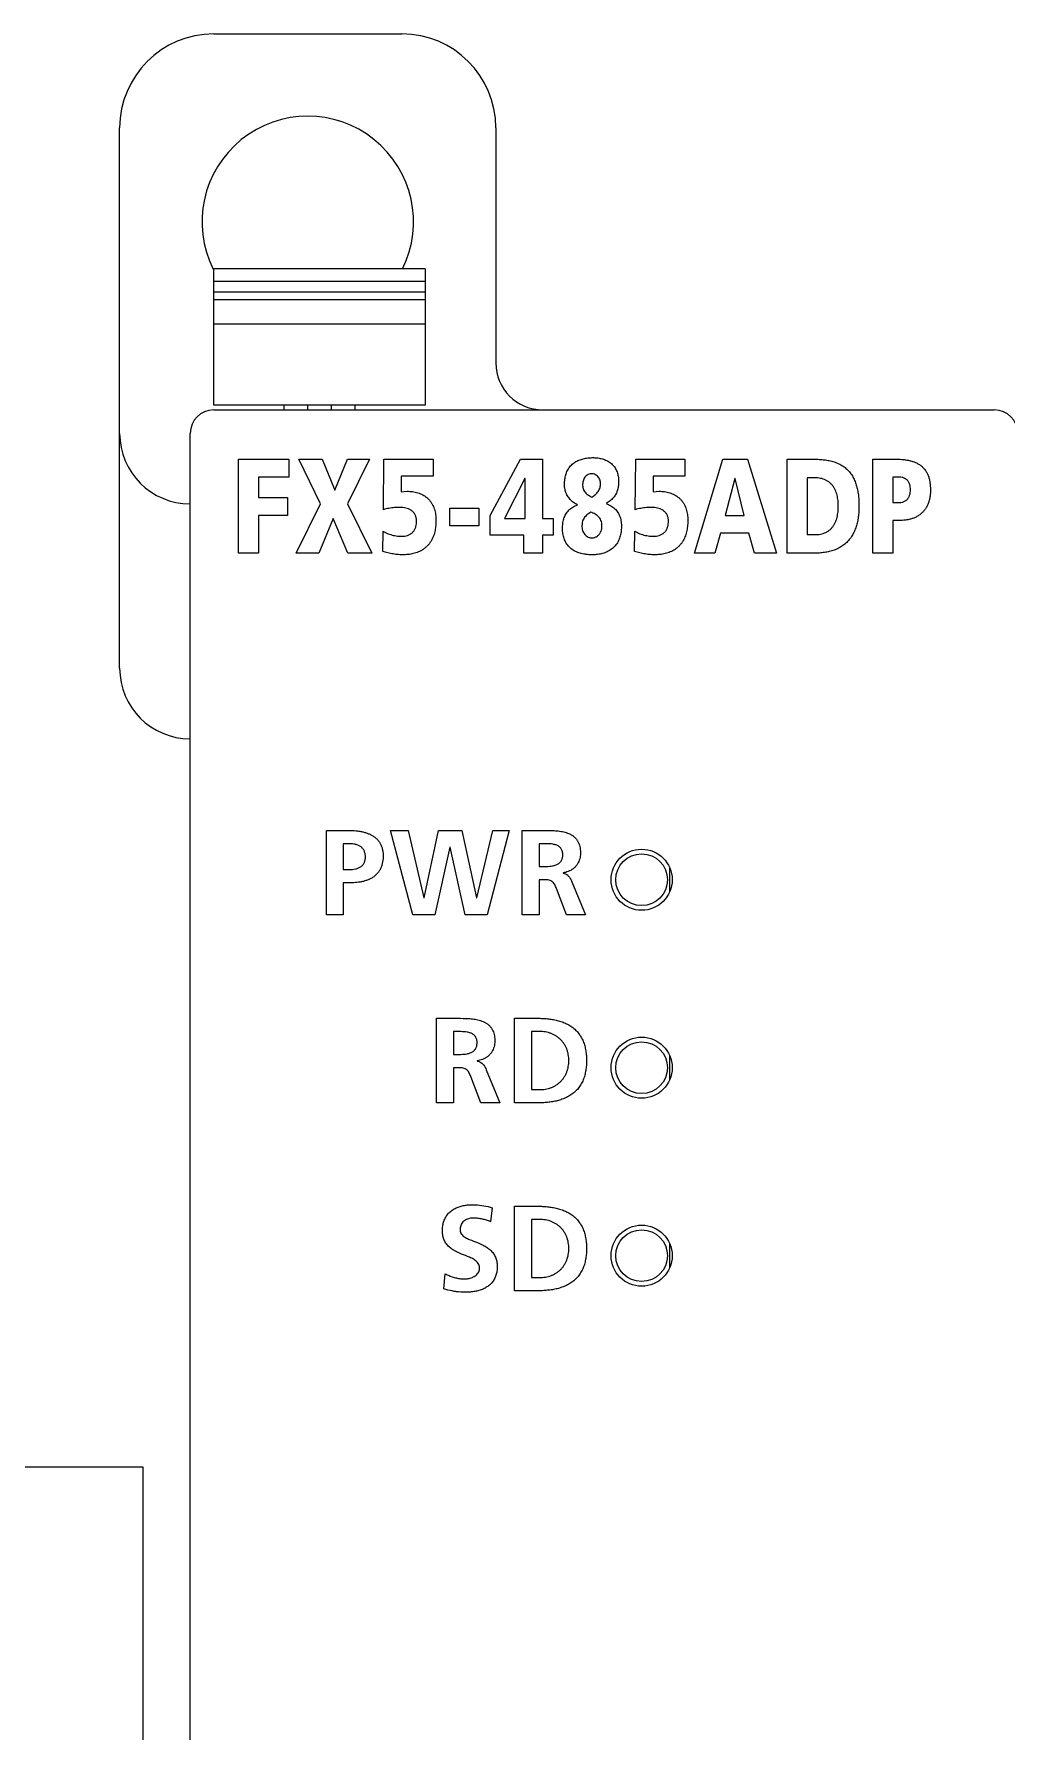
# Model space of a CAD drawing. Header units: millimetres. Extents: x 0 to 900, y 0 to 297.
# Drawn here: x 666.001 to 668.585, y 147.353 to 151.868 of the extents above; entities that cross this region are included whole.
import ezdxf

# ---------------------------------------------------------------- set-up
doc = ezdxf.new("R2010")
doc.units = ezdxf.units.MM
doc.layers.add('전장품', color=3, linetype='Continuous')

# ---------------------------------------------------------------- blocks, each defined once
blk = doc.blocks.new('STOPPER1')
at = {"layer": '전장품', "color": 0}
for p, q in [((0, -22.5), (0, 22.5)), ((0, 22.5), (10, 22.5))]:
    blk.add_line(p, q, dxfattribs=at)

msp = doc.modelspace()

# ---------------------------------------------------------------- linework, layer by layer
at = {"color": 7, "linetype": 'Continuous'}
for p, q in [((666.47878072, 151.86792821), (666.97878072, 151.86792821)), ((666.22878072, 150.18042821), (666.22878072, 151.61792821)), ((667.22878072, 151.61792821), (667.22878072, 150.99292821)), ((667.04128072, 151.24292821), (666.47877947, 151.24292821)), ((666.47878072, 150.88042821), (666.47878072, 151.24292821)), ((667.04128072, 151.24292821), (667.04128072, 150.88042821)), ((666.47877947, 151.21063696), (667.04128072, 151.21063696)), ((666.47877947, 151.18202821), (667.04128072, 151.18202821)), ((666.47878072, 151.16162696), (667.04128072, 151.16162696)), ((666.47877947, 151.09703196), (667.04128072, 151.09703196)), ((667.04128072, 150.88042821), (666.47878072, 150.88042821)), ((666.66628197, 150.86792946), (666.66628072, 150.88042821)), ((666.72877947, 150.86792946), (666.72877947, 150.88042821)), ((666.79128197, 150.88042821), (666.79128197, 150.86792946)), ((666.85378072, 150.88042821), (666.85377947, 150.86792946)), ((666.47878072, 150.86792821), (668.55378072, 150.86792821)), ((666.41628072, 139.68042821), (666.41628072, 150.80542821)), ((666.54454572, 150.73650571), (666.67840947, 150.73650571)), ((666.54454572, 150.48664946), (666.54454572, 150.73650571)), ((666.67840947, 150.73650571), (666.67840947, 150.68926446)), ((666.76264197, 150.61801571), (666.70474322, 150.73650571)), ((666.70474322, 150.73650571), (666.76694822, 150.73650571)), ((666.76694822, 150.73650571), (666.80049447, 150.65416696)), ((666.80049447, 150.65416696), (666.83488197, 150.73650571)), ((666.83488197, 150.73650571), (666.89336197, 150.73650571)), ((666.89336197, 150.73650571), (666.83488197, 150.61801571)), ((666.93003072, 150.60227571), (666.93145197, 150.73650571)), ((666.93145197, 150.73650571), (667.06187072, 150.73650571)), ((667.06187072, 150.73650571), (667.06187072, 150.69141696)), ((667.21369072, 150.58724696), (667.29394072, 150.73650571)), ((667.29394072, 150.73650571), (667.35300197, 150.73650571)), ((667.35300197, 150.73650571), (667.35300197, 150.57936571)), ((667.59954197, 150.60227571), (667.60096322, 150.73650571)), ((667.60096322, 150.73650571), (667.73140322, 150.73650571)), ((667.73140322, 150.73650571), (667.73140322, 150.69141696)), ((667.75646572, 150.48664946), (667.83243072, 150.73650571)), ((667.83243072, 150.73650571), (667.89780072, 150.73650571)), ((667.89780072, 150.73650571), (667.97488447, 150.48664946)), ((668.00296197, 150.73650571), (668.07582572, 150.73650571)), ((668.00296197, 150.48664946), (668.00296197, 150.73650571)), ((668.23076947, 150.73650571), (668.29441822, 150.73650571)), ((668.23076947, 150.48664946), (668.23076947, 150.73650571)), ((666.67840947, 150.68926446), (666.59785822, 150.68926446)), ((666.59785822, 150.68926446), (666.59785822, 150.63448696)), ((667.06187072, 150.69141696), (666.97731447, 150.69141696)), ((666.97731447, 150.69141696), (666.97731447, 150.64988321)), ((667.30597697, 150.68495821), (667.25152322, 150.57936571)), ((667.30655822, 150.68495821), (667.30597697, 150.68495821)), ((667.30655822, 150.57936571), (667.30655822, 150.68495821)), ((667.73140322, 150.69141696), (667.64682572, 150.69141696)), ((667.64682572, 150.69141696), (667.64682572, 150.64988321)), ((667.86451322, 150.68495821), (667.83871822, 150.58724696)), ((667.86507197, 150.68495821), (667.86451322, 150.68495821)), ((667.88888697, 150.58724696), (667.86507197, 150.68495821)), ((668.07694572, 150.68711071), (668.05627572, 150.68711071)), ((668.05627572, 150.68711071), (668.05627572, 150.53604321)), ((668.29786322, 150.68926446), (668.28408197, 150.68926446)), ((668.28408197, 150.68926446), (668.28408197, 150.62124571)), ((666.59785822, 150.63448696), (666.67496447, 150.63448696)), ((666.67496447, 150.63448696), (666.67496447, 150.58724696)), ((666.69787447, 150.48664946), (666.76264197, 150.61801571)), ((666.83488197, 150.61801571), (666.89908947, 150.48664946)), ((666.97731447, 150.64988321), (666.99307572, 150.65132571)), ((667.10611822, 150.60656071), (667.18380447, 150.60656071)), ((667.10611822, 150.55931946), (667.10611822, 150.60656071)), ((667.18380447, 150.60656071), (667.18380447, 150.55931946)), ((667.64682572, 150.64988321), (667.66258697, 150.65132571)), ((668.28408197, 150.62124571), (668.29786322, 150.62124571)), ((666.67496447, 150.58724696), (666.59785822, 150.58724696)), ((666.59785822, 150.58724696), (666.59785822, 150.48664946)), ((666.79676947, 150.57865571), (666.75835697, 150.48664946)), ((666.83546322, 150.48664946), (666.79676947, 150.57865571)), ((667.21369072, 150.53425696), (667.21369072, 150.58724696)), ((667.25152322, 150.57936571), (667.30655822, 150.57936571)), ((667.35300197, 150.57936571), (667.38135947, 150.57936571)), ((667.38135947, 150.57936571), (667.38135947, 150.53425696)), ((667.83871822, 150.58724696), (667.88888697, 150.58724696)), ((668.30475322, 150.57398321), (668.28408197, 150.57398321)), ((668.28408197, 150.57398321), (668.28408197, 150.48664946)), ((666.92800697, 150.49130071), (666.92886822, 150.54534571)), ((667.18380447, 150.55931946), (667.10611822, 150.55931946)), ((667.30311322, 150.53425696), (667.21369072, 150.53425696)), ((667.30311322, 150.48664946), (667.30311322, 150.53425696)), ((667.38135947, 150.53425696), (667.35300197, 150.53425696)), ((667.35300197, 150.53425696), (667.35300197, 150.48664946)), ((667.59751822, 150.49130071), (667.59837947, 150.54534571)), ((667.82640197, 150.53998446), (667.81063947, 150.48664946)), ((667.90150447, 150.53998446), (667.82640197, 150.53998446)), ((667.91640447, 150.48664946), (667.90150447, 150.53998446)), ((668.05627572, 150.53604321), (668.07694572, 150.53604321)), ((666.59785822, 150.48664946), (666.54454572, 150.48664946)), ((666.75835697, 150.48664946), (666.69787447, 150.48664946)), ((666.89908947, 150.48664946), (666.83546322, 150.48664946)), ((667.35300197, 150.48664946), (667.30311322, 150.48664946)), ((667.81063947, 150.48664946), (667.75646572, 150.48664946)), ((667.97488447, 150.48664946), (667.91640447, 150.48664946)), ((668.07582572, 150.48664946), (668.00296197, 150.48664946)), ((668.28408197, 150.48664946), (668.23076947, 150.48664946)), ((666.77820947, 149.74937821), (666.83524697, 149.74937821)), ((666.77820947, 149.52441321), (666.77820947, 149.74937821)), ((666.94844072, 149.74937821), (666.99583197, 149.74937821)), ((667.00806197, 149.52441321), (666.94844072, 149.74937821)), ((666.99583197, 149.74937821), (667.03771197, 149.56954321)), ((667.03835697, 149.56954321), (667.07672697, 149.74937821)), ((667.07672697, 149.74937821), (667.13796322, 149.74937821)), ((667.13796322, 149.74937821), (667.17760322, 149.56954321)), ((667.17824947, 149.56954321), (667.22047322, 149.74937821)), ((667.26429072, 149.74937821), (667.20563822, 149.52441321)), ((667.22047322, 149.74937821), (667.26429072, 149.74937821)), ((667.29906447, 149.74937821), (667.34772697, 149.74937821)), ((667.29906447, 149.52441321), (667.29906447, 149.74937821)), ((666.83912322, 149.71393571), (666.82331822, 149.71393571)), ((666.82331822, 149.71393571), (666.82331822, 149.64527071)), ((667.10637697, 149.70426821), (667.06641322, 149.52441321)), ((667.10702197, 149.70426821), (667.10637697, 149.70426821)), ((667.14763197, 149.52441321), (667.10702197, 149.70426821)), ((667.35900947, 149.71393571), (667.34417447, 149.71393571)), ((667.34417447, 149.71393571), (667.34417447, 149.65332446)), ((666.82331822, 149.64527071), (666.83912322, 149.64527071)), ((667.34417447, 149.65332446), (667.35900947, 149.65332446)), ((667.35868697, 149.61788321), (667.34417447, 149.61788321)), ((667.34417447, 149.61788321), (667.34417447, 149.52441321)), ((667.69128072, 149.58667821), (667.69128072, 149.64917821)), ((666.84235322, 149.60982946), (666.82331822, 149.60982946)), ((666.82331822, 149.60982946), (666.82331822, 149.52441321)), ((667.03771197, 149.56954321), (667.03835697, 149.56954321)), ((667.17760322, 149.56954321), (667.17824947, 149.56954321)), ((667.41701697, 149.52441321), (667.38995072, 149.59467196)), ((667.43120572, 149.61239196), (667.46729322, 149.52441321)), ((666.82331822, 149.52441321), (666.77820947, 149.52441321)), ((667.06641322, 149.52441321), (667.00806197, 149.52441321)), ((667.20563822, 149.52441321), (667.14763197, 149.52441321)), ((667.34417447, 149.52441321), (667.29906447, 149.52441321)), ((667.46729322, 149.52441321), (667.41701697, 149.52441321)), ((667.07125822, 149.24940821), (667.11991947, 149.24940821)), ((667.07125822, 149.02444321), (667.07125822, 149.24940821)), ((667.13120322, 149.21396696), (667.11636697, 149.21396696)), ((667.11636697, 149.21396696), (667.11636697, 149.15335446)), ((667.27839447, 149.24940821), (667.33995447, 149.24940821)), ((667.27839447, 149.02444321), (667.27839447, 149.24940821)), ((667.34865322, 149.21396696), (667.32350322, 149.21396696)), ((667.32350322, 149.21396696), (667.32350322, 149.05990696)), ((667.11636697, 149.15335446), (667.13120322, 149.15335446)), ((667.13087947, 149.11791321), (667.11636697, 149.11791321)), ((667.11636697, 149.11791321), (667.11636697, 149.02444321)), ((667.69128072, 149.08667821), (667.69128072, 149.14917821)), ((667.18920947, 149.02444321), (667.16214447, 149.09470196)), ((667.20339947, 149.11242321), (667.23948572, 149.02444321)), ((667.32350322, 149.05990696), (667.34865322, 149.05990696)), ((667.11636697, 149.02444321), (667.07125822, 149.02444321)), ((667.23948572, 149.02444321), (667.18920947, 149.02444321)), ((667.33995447, 149.02444321), (667.27839447, 149.02444321)), ((667.21918197, 148.74526196), (667.21500447, 148.70818321)), ((667.27839447, 148.74943821), (667.33995447, 148.74943821)), ((667.27839447, 148.52447446), (667.27839447, 148.74943821)), ((667.34865322, 148.71399696), (667.32350322, 148.71399696)), ((667.32350322, 148.71399696), (667.32350322, 148.55993696)), ((667.69128072, 148.58667821), (667.69128072, 148.64917821)), ((667.09027072, 148.52931821), (667.09444822, 148.56992821)), ((667.32350322, 148.55993696), (667.34865322, 148.55993696)), ((667.33995447, 148.52447446), (667.27839447, 148.52447446))]:
    msp.add_line(p, q, dxfattribs=at)
for points in [[(667.44565322, 150.61551821, -0.029785), (667.44016447, 150.61825958, -0.028558), (667.43512247, 150.62157308, -0.02652), (667.43047235, 150.62541796, -0.025662), (667.4262476, 150.62972608, -0.025114), (667.4224806, 150.63443983, -0.025001), (667.41920372, 150.63950658, -0.025134), (667.41644985, 150.64487571, -0.025578), (667.41425385, 150.65049571, -0.025372), (667.41264085, 150.65631033, -0.027487), (667.4116461, 150.66226158, -0.022668), (667.4112761, 150.66828383, -0.016677), (667.41136322, 150.67431746, -0.016039), (667.4118446, 150.68033283, -0.015621), (667.41270472, 150.68630783, -0.017968), (667.41396135, 150.69221221, -0.020827), (667.41567122, 150.69799921, -0.022806), (667.4178806, 150.70361471, -0.024614), (667.42061135, 150.70899558, -0.025822), (667.42387147, 150.71407371, -0.026924), (667.42764735, 150.71877983, -0.026669), (667.43190635, 150.72305408, -0.026187), (667.43659285, 150.72685471, -0.024641), (667.44164122, 150.73016021, -0.02304), (667.44698197, 150.73296946, -0.021055), (667.4525496, 150.73529783, -0.019207), (667.45828672, 150.73717108, -0.017418), (667.46414585, 150.73861971, -0.0158), (667.47008822, 150.73967646, -0.014281), (667.4760836, 150.74037421, -0.013302), (667.4821081, 150.74074133, -0.012569), (667.48814385, 150.74079683, -0.013673), (667.49417447, 150.74053858, -0.015331), (667.50017935, 150.73993121, -0.016979), (667.50613222, 150.73893758, -0.01873), (667.51199922, 150.73752196, -0.020845), (667.51773547, 150.73564746, -0.023022), (667.5232851, 150.73327758, -0.025263), (667.5285801, 150.73038433, -0.027093), (667.53354297, 150.72695271, -0.02873), (667.53809172, 150.72298933, -0.029204), (667.5421521, 150.71852671, -0.028978), (667.54566372, 150.71362096, -0.027897), (667.5485966, 150.70834821, -0.025933), (667.55094472, 150.70278996, -0.023818), (667.55272922, 150.69702571, -0.021265), (667.5539876, 150.69112371, -0.018948), (667.55476885, 150.68513921, -0.017156), (667.55511647, 150.67911383, -0.016056), (667.55506722, 150.67307771, -0.018334), (667.55460435, 150.66706033, -0.02028), (667.55367735, 150.66109708, -0.022039), (667.55224972, 150.65523358, -0.023966), (667.5502831, 150.64950746, -0.025418), (667.5477701, 150.64402158, -0.026583), (667.54470097, 150.63882671, -0.027312), (667.5410901, 150.63399271, -0.027248), (667.5370256, 150.62963733, -0.027516), (667.53245122, 150.62570296, -0.02776), (667.52737047, 150.62222921, -0.026167), (667.52219947, 150.61945821)], [(668.07582572, 150.73650571, -0.017126), (668.08901222, 150.73618058, -0.01598), (668.10215322, 150.73499021, -0.021026), (668.11516947, 150.73284208, -0.026449), (668.12791947, 150.72946758, -0.031736), (668.14019022, 150.72463696, -0.037316), (668.15167622, 150.71816596, -0.040467), (668.16201735, 150.70999171, -0.040389), (668.1708916, 150.70024471, -0.037598), (668.17813535, 150.68923058, -0.032384), (668.18377597, 150.67731083, -0.027021), (668.18796422, 150.66480421, -0.022156), (668.19090935, 150.65194546, -0.018033), (668.1928131, 150.63889033, -0.015055), (668.19385772, 150.62573921, -0.012812), (668.19416572, 150.61265446, -0.013258), (668.19380972, 150.59946283, -0.015935), (668.19269397, 150.58642346, -0.019103), (668.1906541, 150.57338971, -0.022518), (668.18753847, 150.56057158, -0.026595), (668.18318472, 150.54812071, -0.030933), (668.17742972, 150.53625471, -0.034918), (668.17016947, 150.52524846, -0.037088), (668.16140035, 150.51540321, -0.037429), (668.15125735, 150.50698096, -0.035548), (668.13999535, 150.50012521, -0.031641), (668.12791385, 150.49483833, -0.027615), (668.11528985, 150.49101671, -0.023247), (668.10234247, 150.48850096, -0.018895), (668.08914172, 150.48706746, -0.01959), (668.07595435, 150.48664833)], [(668.29441822, 150.73650571, -0.01452), (668.30335885, 150.73634058, -0.013383), (668.3122791, 150.73567696, -0.015253), (668.3211501, 150.73451921, -0.01951), (668.32991635, 150.73274858, -0.023656), (668.3384966, 150.73022921, -0.02808), (668.34677085, 150.72683871, -0.033219), (668.3545666, 150.72246396, -0.036939), (668.3616716, 150.71704058, -0.038747), (668.36786797, 150.71060008, -0.037972), (668.37300497, 150.70328671, -0.034053), (668.37703997, 150.69530958, -0.029391), (668.38003097, 150.68688371, -0.024583), (668.38209785, 150.67818346, -0.019883), (668.3833846, 150.66933258, -0.017118), (668.38402147, 150.66041158, -0.015598), (668.3840751, 150.65146646, -0.018575), (668.38352697, 150.64253871, -0.022255), (668.3822496, 150.63368771, -0.024818), (668.38014635, 150.62499608, -0.02788), (668.37714247, 150.61657396, -0.031004), (668.3731686, 150.60856521, -0.033591), (668.36819685, 150.60113596, -0.034912), (668.36225722, 150.59445571, -0.034839), (668.3554426, 150.58867046, -0.033562), (668.34790022, 150.58387258, -0.031153), (668.33977885, 150.58007683, -0.028189), (668.3312871, 150.57727608, -0.024586), (668.32254747, 150.57538971, -0.0212), (668.31366797, 150.57430296, -0.021903), (668.30475322, 150.57398321)], [(668.07694572, 150.53604321, 0.025267), (668.08435485, 150.53634296, 0.024448), (668.09170285, 150.53737346, 0.029354), (668.09889672, 150.53918083, 0.033571), (668.10580272, 150.54188233, 0.036427), (668.11226272, 150.54552283, 0.037773), (668.11811322, 150.55007733, 0.036476), (668.12322372, 150.55545008, 0.033658), (668.12752872, 150.56148833, 0.029894), (668.1310341, 150.56802471, 0.025715), (668.1337936, 150.57491083, 0.022032), (668.13588485, 150.58202896, 0.018705), (668.13739135, 150.58929433, 0.016018), (668.13839047, 150.59664696, 0.013791), (668.1389521, 150.60404583, 0.012305), (668.13912947, 150.61157696, 0.012242), (668.13894897, 150.61899608, 0.014178), (668.1383771, 150.62639446, 0.016412), (668.1373551, 150.63374383, 0.01894), (668.13581697, 150.64100221, 0.022121), (668.1336901, 150.64810996, 0.025629), (668.13089597, 150.65498196, 0.029536), (668.12736347, 150.66150383, 0.033044), (668.12304472, 150.66753283, 0.03575), (668.11793685, 150.67290846, 0.037095), (668.11210222, 150.67748346, 0.036028), (668.1056626, 150.68116021, 0.03357), (668.09877322, 150.68390596, 0.029786), (668.09159147, 150.68575258, 0.025175), (668.08424622, 150.68680621, 0.025477), (668.07694572, 150.68711071)], [(668.29786322, 150.62124571), (668.30147697, 150.62135321), (668.30503922, 150.62171796), (668.30859585, 150.62236971, 0.02641), (668.31207147, 150.62336421, 0.030447), (668.3154116, 150.62474633, 0.034576), (668.31854372, 150.62654933, 0.036966), (668.3213861, 150.62878083, 0.037246), (668.3238641, 150.63141096, 0.035632), (668.32593235, 150.63437421, 0.031878), (668.32758385, 150.63758958, 0.027628), (668.32884122, 150.64097883), (668.32974722, 150.64447908), (668.3303481, 150.64804496), (668.33068947, 150.65164471), (668.33080635, 150.65525896), (668.33072185, 150.65887508), (668.33041085, 150.66247796), (668.3298316, 150.66604708, 0.024038), (668.32893872, 150.66955058, 0.028162), (668.32768635, 150.67294196, 0.032448), (668.32603285, 150.67615621, 0.035948), (668.32395735, 150.67911458, 0.037333), (668.32147035, 150.68173646, 0.036846), (668.31862072, 150.68395883, 0.034272), (668.31548447, 150.68575458, 0.030129), (668.31214272, 150.68713321, 0.026155), (668.30866685, 150.68812796), (668.30511122, 150.68878296), (668.30144085, 150.68915921), (668.29786322, 150.68926446)], [(666.99307572, 150.65132571, -0.018157), (667.00023947, 150.65109871, -0.017671), (667.00737097, 150.65035983, -0.019337), (667.0144286, 150.64909958, -0.021497), (667.02135872, 150.64726746, -0.023353), (667.02809685, 150.64482233, -0.025245), (667.0345656, 150.64173496, -0.026905), (667.04061535, 150.63802883, -0.028424), (667.04627597, 150.63363321, -0.029114), (667.05139172, 150.62861433, -0.029087), (667.05589047, 150.62303558, -0.027864), (667.05972485, 150.61698046, -0.02635), (667.06288035, 150.61054546, -0.023947), (667.0653741, 150.60382533, -0.021776), (667.06724472, 150.59690471, -0.019765), (667.06853497, 150.58985246, -0.017334), (667.06929597, 150.58272546, -0.014246), (667.06960585, 150.57556308, -0.012267), (667.06954235, 150.56839246, -0.012895), (667.0691186, 150.56123508, -0.013569), (667.06831685, 150.55411046, -0.014994), (667.06711285, 150.54704171, -0.017102), (667.06545822, 150.54006608, -0.019184), (667.06330185, 150.53322908, -0.021087), (667.06060272, 150.52658771, -0.022853), (667.05735785, 150.52026171, -0.024464), (667.05349835, 150.51422108, -0.025879), (667.04905097, 150.50860008, -0.026056), (667.0440446, 150.50347046, -0.026053), (667.03853072, 150.49889096, -0.024939), (667.0325791, 150.49489621, -0.023645), (667.0262671, 150.49149908, -0.021884), (667.01967197, 150.48868946, -0.020108), (667.0128641, 150.48644333, -0.018306), (667.00590347, 150.48472596, -0.016755), (666.99883972, 150.48350008, -0.01531), (666.99171135, 150.48272908, -0.01393), (666.98454972, 150.48237596, -0.012618), (666.97737972, 150.48240308, -0.011757), (666.97021935, 150.48277746, -0.011479), (666.96308435, 150.48348533, -0.010858), (666.95598785, 150.48451133, -0.010023), (666.94894047, 150.48583308, -0.008973), (666.94194835, 150.48742196, -0.007795), (666.93501347, 150.48924458, -0.006516), (666.92813247, 150.49126208)], [(666.92886822, 150.54534571), (666.9321121, 150.54344808), (666.93542997, 150.54168271), (666.93881672, 150.54005346), (666.94226747, 150.53856446), (666.9457766, 150.53721896), (666.94933835, 150.53601971), (666.9529466, 150.53496833), (666.95659497, 150.53406621), (666.96027722, 150.53331383), (666.96398672, 150.53271071), (666.9677176, 150.53225658), (666.97146335, 150.53195021), (666.97521797, 150.53178496), (666.9789761, 150.53177633), (666.98272972, 150.53195921), (666.9864641, 150.53237608), (666.99015985, 150.53305521), (666.99379085, 150.53402196, 0.023581), (666.99732122, 150.53530708, 0.02634), (667.00070572, 150.53693721, 0.028687), (667.00389022, 150.53892983, 0.03072), (667.00681522, 150.54128621, 0.031083), (667.00941535, 150.54397233, 0.030643), (667.01167285, 150.54697408, 0.028987), (667.01355785, 150.55022333, 0.026411), (667.01507147, 150.55366171, 0.023785), (667.0162361, 150.55724483), (667.01707747, 150.56090646), (667.01764135, 150.56462171), (667.01795522, 150.56836558), (667.0180281, 150.57212258), (667.0178526, 150.57587771, 0.023385), (667.01735897, 150.57965908, 0.026485), (667.01650072, 150.58331596, 0.028768), (667.01524472, 150.58685621, 0.030452), (667.0135781, 150.59022308, 0.031907), (667.01150597, 150.59335558, 0.03112), (667.0090556, 150.59620258, 0.029822), (667.00627622, 150.59872933, 0.027373), (667.00322635, 150.60092296, 0.024723), (666.99996447, 150.60278721), (666.99654247, 150.60433908), (666.9930031, 150.60560083), (666.98937972, 150.60659658), (666.98569822, 150.60735096), (666.98197797, 150.60788383), (666.97811297, 150.60821171), (666.97435697, 150.60834071), (666.97059847, 150.60833071), (666.9668411, 150.60823958), (666.9630861, 150.60807896), (666.9593356, 150.60783496), (666.95559185, 150.60750321), (666.9518576, 150.60707671), (666.94813635, 150.60654958), (666.94443172, 150.60591596), (666.94074797, 150.60517071), (666.93708972, 150.60430933), (666.93346185, 150.60332758), (666.93003072, 150.60227571)], [(667.52219947, 150.61874696, -0.019292), (667.52833347, 150.61609058, -0.021013), (667.53424222, 150.61296421, -0.026141), (667.53982635, 150.60929196, -0.029756), (667.54496485, 150.60501933, -0.032394), (667.54953047, 150.60014058, -0.033046), (667.55341735, 150.59470571, -0.03169), (667.55656872, 150.58881346, -0.02876), (667.55898685, 150.58258346, -0.02511), (667.56072097, 150.57612846, -0.021598), (667.56184597, 150.56953908, -0.01833), (667.56244247, 150.56288146, -0.01535), (667.56258972, 150.55619783, -0.015403), (667.5623351, 150.54951671, -0.01719), (667.5616461, 150.54286721, -0.019121), (667.5604771, 150.53628496, -0.021361), (667.55878022, 150.52981933, -0.02349), (667.55650997, 150.52353233, -0.025414), (667.55363735, 150.51749721, -0.02684), (667.55014847, 150.51179646, -0.027768), (667.54605997, 150.50650971, -0.027609), (667.54140997, 150.50170908, -0.027077), (667.53626372, 150.49744496, -0.025524), (667.5306976, 150.49374458, -0.023882), (667.52479285, 150.49061208, -0.021933), (667.5186261, 150.48803246, -0.020058), (667.51226447, 150.48597921, -0.01824), (667.50576385, 150.48441833, -0.016806), (667.49916985, 150.48331596, -0.015455), (667.4925186, 150.48264121, -0.013891), (667.48583897, 150.48235783, -0.012919), (667.47915322, 150.48242921, -0.013676), (667.4724811, 150.48285571, -0.01481), (667.46584397, 150.48365946, -0.016617), (667.45927072, 150.48487821, -0.018555), (667.45279947, 150.48655558, -0.020673), (667.44647997, 150.48873446, -0.02295), (667.44037447, 150.49145521, -0.025316), (667.43456022, 150.49475171, -0.027334), (667.42912472, 150.49864046, -0.02879), (667.42416147, 150.50311558, -0.029646), (667.41975372, 150.50813846, -0.028998), (667.41596547, 150.51364408, -0.027962), (667.41282897, 150.51954508, -0.025721), (667.41034222, 150.52574908, -0.023446), (667.40847747, 150.53216758, -0.020839), (667.40718735, 150.53872671, -0.018517), (667.40641622, 150.54536696, -0.016388), (667.40610985, 150.55204533, -0.01562), (667.4062236, 150.55873096, -0.018185), (667.4067881, 150.56539208, -0.021029), (667.40787197, 150.57198821, -0.024096), (667.4095456, 150.57845946, -0.026746), (667.41182497, 150.58461158, -0.029986), (667.41484085, 150.59057496, -0.031759), (667.41856922, 150.59612033, -0.032171), (667.42297635, 150.60114308, -0.031064), (667.42798435, 150.60556733, -0.028931), (667.43348722, 150.60935946, -0.025324), (667.43932397, 150.61250458, -0.023987), (667.4454876, 150.61509196)], [(667.66258697, 150.65132571, -0.018169), (667.66974985, 150.65109846, -0.017684), (667.67688035, 150.65035921, -0.01935), (667.68393697, 150.64909808, -0.021508), (667.69086585, 150.64726496, -0.023362), (667.6976026, 150.64481858, -0.025252), (667.70406985, 150.64172996, -0.026866), (667.71010885, 150.63802871, -0.028423), (667.71576835, 150.63363296, -0.02911), (667.72088297, 150.62861421, -0.029081), (667.7253806, 150.62303583, -0.027858), (667.72921422, 150.61698108, -0.026344), (667.7323691, 150.61054683, -0.023942), (667.73486247, 150.60382758, -0.021771), (667.73673297, 150.59690771, -0.019762), (667.73802322, 150.58985633, -0.017333), (667.73878447, 150.58273033, -0.014246), (667.73909447, 150.57556883, -0.012265), (667.73903135, 150.56839896, -0.012892), (667.73860797, 150.56124258, -0.013565), (667.73780685, 150.55411871, -0.014989), (667.73660347, 150.54705083, -0.017095), (667.73494985, 150.54007583, -0.019177), (667.73279472, 150.53323933, -0.021079), (667.7300971, 150.52659846, -0.022886), (667.72684785, 150.52026196, -0.024458), (667.72298922, 150.51422183, -0.025874), (667.71854285, 150.50860121, -0.026052), (667.7135376, 150.50347158, -0.026051), (667.70802497, 150.49889208, -0.024939), (667.7020746, 150.49489708, -0.023647), (667.69576372, 150.49149971, -0.021888), (667.68916972, 150.48868971, -0.020113), (667.68236285, 150.48644333, -0.018312), (667.67540322, 150.48472558, -0.016763), (667.66834035, 150.48349958, -0.015321), (667.66121285, 150.48272871, -0.013934), (667.65405222, 150.48237583, -0.012611), (667.64688297, 150.48240321, -0.011736), (667.6397236, 150.48277721, -0.011473), (667.63258922, 150.48348433, -0.010862), (667.6254936, 150.48450958, -0.010039), (667.61844697, 150.48583083, -0.008999), (667.61145585, 150.48741971, -0.007828), (667.60452197, 150.48924321, -0.006553), (667.59764247, 150.49126233)], [(667.59837947, 150.54534571), (667.60162285, 150.54344846), (667.60494022, 150.54168321), (667.60832635, 150.54005408), (667.61177647, 150.53856521), (667.61528497, 150.53721971), (667.6188461, 150.53602021), (667.6224536, 150.53496871), (667.62610135, 150.53406633), (667.62978297, 150.53331371), (667.63349185, 150.53271046), (667.6372221, 150.53225621), (667.64096722, 150.53194971), (667.64472122, 150.53178471), (667.64847885, 150.53177658), (667.65223185, 150.53196021), (667.6559656, 150.53237771), (667.6596606, 150.53305758), (667.66329072, 150.53402508, 0.023584), (667.66682022, 150.53531083, 0.026344), (667.67020385, 150.53694171, 0.028688), (667.67338722, 150.53893483, 0.030717), (667.67631122, 150.54129158, 0.031017), (667.67890535, 150.54397233, 0.030638), (667.68116247, 150.54697358, 0.028983), (667.68304735, 150.55022233, 0.026408), (667.68456085, 150.55366008, 0.023794), (667.6857261, 150.55724446), (667.68656735, 150.56090571), (667.68713122, 150.56462033), (667.68744497, 150.56836346), (667.6875181, 150.57211996), (667.68734297, 150.57587458, 0.023381), (667.6868496, 150.57965908, 0.026459), (667.68599222, 150.58331558, 0.028745), (667.6847376, 150.58685571, 0.030436), (667.68307247, 150.59022258, 0.031898), (667.6810021, 150.59335558, 0.031123), (667.67855335, 150.59620321, 0.029834), (667.67577535, 150.59873083, 0.027392), (667.67272685, 150.60092521, 0.024745), (667.66946585, 150.60278996), (667.66604485, 150.60434221), (667.66250597, 150.60560408), (667.65888322, 150.60659983), (667.65520222, 150.60735383), (667.65148247, 150.60788608), (667.64763947, 150.60821183), (667.64388397, 150.60834071), (667.6401261, 150.60833071), (667.63636935, 150.60823971), (667.63261485, 150.60807958), (667.62886485, 150.60783621), (667.6251216, 150.60750533), (667.62138797, 150.60707983), (667.6176671, 150.60655383), (667.61396297, 150.60592133), (667.6102796, 150.60517696), (667.60662172, 150.60431633), (667.60299435, 150.60333496), (667.59954197, 150.60227571)], [(667.48092322, 150.59583821), (667.47832197, 150.59426333), (667.47587497, 150.59263683), (667.4734221, 150.59083946), (667.47107297, 150.58890858), (667.46884972, 150.58683396), (667.46677722, 150.58460908), (667.46488122, 150.58223221), (667.46318585, 150.57970821), (667.4617111, 150.57704958), (667.4604701, 150.57427396), (667.45946785, 150.57140333), (667.45870197, 150.56846083), (667.4581621, 150.56546871), (667.45782885, 150.56244621), (667.4576926, 150.55940858), (667.4577556, 150.55636821), (667.45803272, 150.55338371), (667.45855622, 150.55038883), (667.45932885, 150.54744821), (667.46035297, 150.54458546), (667.46163297, 150.54182783), (667.46316972, 150.53920471), (667.46496147, 150.53674883), (667.4670026, 150.53449608), (667.46928235, 150.53248571), (667.4717226, 150.53079608), (667.4744156, 150.52938708), (667.47726897, 150.52834146, 0.034554), (667.48023785, 150.52769158), (667.48326847, 150.52745333)], [(667.48348572, 150.52745196, 0.029634), (667.48674997, 150.52763696, 0.030012), (667.48997047, 150.52820808, 0.031622), (667.49309572, 150.52917033, 0.033007), (667.49613322, 150.53055646, 0.0325), (667.49890485, 150.53229196, 0.032181), (667.5014291, 150.53437071, 0.031132), (667.50367097, 150.53675158, 0.029519), (667.50560822, 150.53938658), (667.5072316, 150.54222583), (667.5085496, 150.54523646), (667.5095606, 150.54834746), (667.51028785, 150.55153683), (667.5107541, 150.55477496), (667.51097847, 150.55803846), (667.51096997, 150.56132171), (667.51071485, 150.56458346), (667.5101776, 150.56781021), (667.50933497, 150.57097083), (667.50817572, 150.57402958), (667.5067016, 150.57694946), (667.50492672, 150.57969696), (667.50287947, 150.58224808), (667.50059597, 150.58459046), (667.49811497, 150.58672271), (667.49547347, 150.58865308), (667.49270435, 150.59039583), (667.48983522, 150.59196883), (667.48688835, 150.59339046), (667.48388385, 150.59468708), (667.48092322, 150.59583821)], [(666.83524697, 149.74937821, -0.010926), (666.84390647, 149.74923471, -0.010208), (666.85255335, 149.74872608, -0.012117), (666.86116935, 149.74783758, -0.014723), (666.86972435, 149.74648846, -0.017419), (666.8781746, 149.74459283, -0.020957), (666.88645522, 149.74205846, -0.025205), (666.89446622, 149.73877321, -0.030282), (666.9020631, 149.73462283, -0.035245), (666.90905135, 149.72951646, -0.039339), (666.91519647, 149.72342371, -0.041441), (666.9202801, 149.71642296, -0.039422), (666.92416872, 149.70869258, -0.035708), (666.9268486, 149.70046283, -0.030839), (666.92841385, 149.69194996, -0.025118), (666.92901797, 149.68331396, -0.021946), (666.92882735, 149.67465421, -0.025017), (666.92782685, 149.66605371, -0.028968), (666.92590972, 149.65761096, -0.033647), (666.92295272, 149.64947571, -0.036869), (666.9188831, 149.64183771, -0.038129), (666.9137111, 149.63489896, -0.037537), (666.90754722, 149.62882433, -0.034604), (666.9005736, 149.62369746, -0.03045), (666.89299185, 149.61951858, -0.026282), (666.88498472, 149.61622471, -0.02238), (666.87669447, 149.61372196, -0.019293), (666.86822435, 149.61191733, -0.016206), (666.85964772, 149.61071858, -0.013769), (666.85101272, 149.61002983, -0.014535), (666.84235322, 149.60982946)], [(667.34772697, 149.74937821), (667.35498497, 149.74940246), (667.36224297, 149.74936271), (667.3695006, 149.74926721), (667.37675597, 149.74906746, -0.006765), (667.38400435, 149.74870058, -0.008628), (667.3912381, 149.74811071, -0.010942), (667.39844322, 149.74724096, -0.013951), (667.40559572, 149.74601371, -0.017573), (667.41265672, 149.74434171, -0.022034), (667.41956235, 149.74211671, -0.027266), (667.42621635, 149.73922596, -0.033254), (667.43247035, 149.73555433, -0.037746), (667.43814135, 149.73103396, -0.041424), (667.44302122, 149.72567308, -0.040006), (667.44696997, 149.71959046, -0.037112), (667.4499236, 149.71297308, -0.0305), (667.45196122, 149.70601221, -0.025987), (667.45321072, 149.69886296, -0.023652), (667.45374585, 149.69162646, -0.023256), (667.45361372, 149.68437021, -0.034247), (667.45263922, 149.67711071, -0.0339), (667.4507011, 149.67012133, -0.035551), (667.44781685, 149.66346771, -0.036372), (667.44400835, 149.65729646, -0.036743), (667.4393416, 149.65174583, -0.036447), (667.4339151, 149.64693533, -0.035404), (667.42785522, 149.64295146, -0.033901), (667.42130272, 149.63984283, -0.031172), (667.41440047, 149.63761283, -0.030106), (667.40734822, 149.63624946)], [(666.83912322, 149.64527071), (666.8432916, 149.64535421), (666.84745147, 149.64564296), (666.85159022, 149.64614858), (666.85568835, 149.64691533, 0.020351), (666.85971685, 149.64798808, 0.024385), (666.86363335, 149.64941533, 0.028897), (666.86737547, 149.65125021, 0.033755), (666.87085822, 149.65353808, 0.037855), (666.87397847, 149.65629858, 0.039618), (666.87663235, 149.65950971, 0.039214), (666.8787446, 149.66310008, 0.036101), (666.8802951, 149.66696733, 0.031334), (666.88131097, 149.67100921, 0.026645), (666.8818526, 149.67514096, 0.021951), (666.88199097, 149.67930746, 0.022427), (666.88176997, 149.68347121, 0.026077), (666.88114722, 149.68759246, 0.030174), (666.88006647, 149.69161758, 0.034081), (666.87847735, 149.69546983, 0.036882), (666.8763601, 149.69905808, 0.037173), (666.87373485, 149.70229346, 0.035794), (666.8706641, 149.70510971, 0.032745), (666.86723685, 149.70748021, 0.028704), (666.86354422, 149.70941321, 0.024812), (666.85966597, 149.71094083, 0.021266), (666.8556631, 149.71210646, 0.018457), (666.85158022, 149.71295083), (666.84744947, 149.71351483), (666.84329197, 149.71384008), (666.83912322, 149.71393571)], [(667.35900947, 149.65332446), (667.36331622, 149.65336483), (667.36762047, 149.65352871), (667.3719171, 149.65382958), (667.37619647, 149.65431458), (667.38044322, 149.65503058, 0.018956), (667.3846316, 149.65603121, 0.023781), (667.38871922, 149.65738383, 0.02979), (667.3926381, 149.65916508, 0.036952), (667.39632085, 149.66147283, 0.042306), (667.39955747, 149.66430733, 0.046019), (667.40224147, 149.66766808, 0.044371), (667.40427885, 149.67145683, 0.039015), (667.40565335, 149.67553433, 0.032764), (667.4064321, 149.67976621, 0.027), (667.40670085, 149.68406196, 0.026384), (667.4065276, 149.68836608, 0.034078), (667.4058376, 149.69261408, 0.0413), (667.4045176, 149.69670971, 0.04787), (667.4024886, 149.70050208, 0.049435), (667.39976597, 149.70383096, 0.045374), (667.39641372, 149.70662033, 0.037658), (667.39269472, 149.70878546, 0.029738), (667.3887176, 149.71043358, 0.023096), (667.3845881, 149.71165371, 0.01796), (667.38037247, 149.71253321), (667.37610922, 149.71314521), (667.37182072, 149.71354596), (667.36752035, 149.71378458), (667.36321472, 149.71391033), (667.35900947, 149.71393571)], [(667.40734822, 149.63624946), (667.40734822, 149.63560321, -0.093112), (667.41410035, 149.63377846, -0.073936), (667.41973697, 149.62989796, -0.050187), (667.42438347, 149.62460871, -0.031987), (667.4281646, 149.61855771, -0.018745), (667.43120572, 149.61239196)], [(667.11991947, 149.24940821), (667.12717735, 149.24943246), (667.13443522, 149.24939271), (667.14169285, 149.24929733), (667.14894797, 149.24909771, -0.006765), (667.15619635, 149.24873083, -0.008628), (667.16342985, 149.24814108, -0.010941), (667.17063497, 149.24727146, -0.01395), (667.17778735, 149.24604446, -0.017572), (667.18484835, 149.24437271, -0.022032), (667.19175397, 149.24214796, -0.027265), (667.19840785, 149.23925758, -0.033252), (667.20466197, 149.23558621, -0.037744), (667.21033322, 149.23106633, -0.041423), (667.21521322, 149.22570583, -0.040006), (667.21916235, 149.21962358, -0.037114), (667.22211635, 149.21300633, -0.0305), (667.22415422, 149.20604571, -0.025986), (667.2254041, 149.19889658, -0.023658), (667.2259396, 149.19166033, -0.023266), (667.22580747, 149.18440408, -0.034297), (667.22483185, 149.17714083, -0.033913), (667.2228921, 149.17015208, -0.035548), (667.22000622, 149.16349921, -0.036353), (667.21619647, 149.15732883, -0.036714), (667.21152922, 149.15177883, -0.036417), (667.20610285, 149.14696833, -0.035383), (667.20004347, 149.14298383, -0.033892), (667.1934916, 149.13987421, -0.031186), (667.18658985, 149.13764296, -0.030105), (667.17954197, 149.13627946)], [(667.13120322, 149.15335446), (667.13550997, 149.15339483), (667.1398141, 149.15355871), (667.14411072, 149.15385958), (667.14838997, 149.15434471), (667.15263672, 149.15506071, 0.018957), (667.15682497, 149.15606146, 0.023783), (667.16091247, 149.15741421, 0.029792), (667.16483122, 149.15919558, 0.036948), (667.16851347, 149.16150308, 0.042305), (667.17174997, 149.16433771, 0.046017), (667.17443385, 149.16769846, 0.044368), (667.1764711, 149.17148708, 0.039012), (667.17784572, 149.17556446, 0.032762), (667.17862447, 149.17979646, 0.026999), (667.17889335, 149.18409208, 0.026381), (667.17872022, 149.18839621, 0.034077), (667.17803035, 149.19264408, 0.041298), (667.17671047, 149.19673971, 0.047869), (667.17468172, 149.20053221, 0.049434), (667.17195922, 149.20386108, 0.045381), (667.16860672, 149.20665108, 0.037657), (667.16488772, 149.20881621, 0.029738), (667.16091072, 149.21046433, 0.023096), (667.15678135, 149.21168471, 0.017961), (667.15256572, 149.21256433), (667.1483026, 149.21317633), (667.14401422, 149.21357708), (667.13971372, 149.21381583), (667.13540822, 149.21394158), (667.13120322, 149.21396696)], [(667.33995447, 149.24940821, -0.013881), (667.35308272, 149.24912896, -0.013058), (667.36617997, 149.24814671, -0.016213), (667.37919697, 149.24640746, -0.01983), (667.39205272, 149.24373471, -0.023593), (667.40466572, 149.23994758, -0.028202), (667.41678172, 149.23489458, -0.03283), (667.42819022, 149.22840446, -0.036893), (667.43857922, 149.22038696, -0.039263), (667.44763022, 149.21088771, -0.038229), (667.4551036, 149.20010158, -0.035255), (667.4609041, 149.18832996, -0.030945), (667.46510235, 149.17589308, -0.026136), (667.46785735, 149.16305633, -0.021926), (667.46937197, 149.15001583, -0.018249), (667.46983447, 149.13692571, -0.018307), (667.46936935, 149.12379896, -0.021939), (667.4678511, 149.11075708, -0.02615), (667.46509222, 149.09792108, -0.03096), (667.46088935, 149.08548533, -0.035273), (667.4550831, 149.07371496, -0.038234), (667.44760447, 149.06293208, -0.03926), (667.43854847, 149.05343683, -0.036886), (667.42815547, 149.04542396, -0.032815), (667.4167441, 149.03893846, -0.028187), (667.40462585, 149.03388983, -0.023447), (667.39209035, 149.03012621, -0.019842), (667.37923422, 149.02745033, -0.016222), (667.36621872, 149.02570858, -0.013061), (667.3531211, 149.02472433, -0.013919), (667.33995447, 149.02444321)], [(667.34865322, 149.05990696, 0.025894), (667.3566006, 149.06032396, 0.026284), (667.3644636, 149.06156658, 0.026362), (667.37215197, 149.06362821, 0.026628), (667.37957935, 149.06649083, 0.027074), (667.38665697, 149.07013321, 0.027532), (667.3932956, 149.07452458, 0.027879), (667.39940797, 149.07962308, 0.028123), (667.40491122, 149.08537346, 0.028173), (667.40973385, 149.09170558, 0.027702), (667.41382047, 149.09853621, 0.026954), (667.4171356, 149.10577271, 0.025898), (667.41966935, 149.11331883, 0.024356), (667.42143297, 149.12108171, 0.022798), (667.42245722, 149.12897583, 0.021011), (667.42278697, 149.13692571, 0.021025), (667.42245672, 149.14488133, 0.022796), (667.42143197, 149.15277583, 0.024349), (667.41966822, 149.16053871, 0.025887), (667.41713435, 149.16808508, 0.026941), (667.41381947, 149.17532196, 0.027687), (667.4097336, 149.18215308, 0.028158), (667.40491197, 149.18848608, 0.02811), (667.39940997, 149.19423796, 0.02787), (667.39329897, 149.19933808, 0.027527), (667.3866616, 149.20373158, 0.027075), (667.37958497, 149.20737608, 0.026634), (667.37215835, 149.21024108, 0.026372), (667.36447085, 149.21230458, 0.026303), (667.35660772, 149.21354896, 0.025933), (667.34865322, 149.21396696)], [(667.17954197, 149.13627946), (667.17954197, 149.13563446, -0.093106), (667.18629347, 149.13380908, -0.073921), (667.19192985, 149.12992833, -0.050172), (667.19657622, 149.12463908, -0.031973), (667.20035772, 149.11858833, -0.01873), (667.20339947, 149.11242321)], [(667.09444822, 148.56992821, 0.01144), (667.09957435, 148.56729633, 0.011624), (667.10481597, 148.56490258, 0.01201), (667.11016485, 148.56275933, 0.012484), (667.11561222, 148.56088046, 0.013049), (667.12114822, 148.55928183, 0.013729), (667.12676172, 148.55798183, 0.01411), (667.13232772, 148.55701533, 0.015355), (667.13805297, 148.55636696, 0.016015), (667.14380722, 148.55606946, 0.023506), (667.14956572, 148.55623096, 0.026062), (667.15527785, 148.55697283, 0.025514), (667.16088535, 148.55829108, 0.028528), (667.1663181, 148.56020371, 0.033562), (667.17147335, 148.56276958, 0.041455), (667.17620472, 148.56608333, 0.051133), (667.18023022, 148.57019296, 0.06044), (667.18324222, 148.57508971, 0.061896), (667.1849626, 148.58057296, 0.058507), (667.1853201, 148.58630633, 0.058534), (667.1843506, 148.59199021, 0.066308), (667.18202472, 148.59724396, 0.05627), (667.17846385, 148.60173758, 0.039018), (667.17409835, 148.60550096, 0.028043), (667.16927147, 148.60865358, 0.01781), (667.16417922, 148.61134896, 0.010558), (667.15894647, 148.61376258), (667.15363435, 148.61599571), (667.14828185, 148.61813233), (667.14291972, 148.62024396), (667.13757097, 148.62238833), (667.1322591, 148.62462133), (667.12700972, 148.62699708, -0.010605), (667.1218526, 148.62956683, -0.013408), (667.1168246, 148.63237996, -0.016645), (667.11197535, 148.63548933, -0.019914), (667.10736647, 148.63894458, -0.022676), (667.1030671, 148.64278158, -0.025507), (667.09915722, 148.64701321, -0.028395), (667.09572822, 148.65163833, -0.027909), (667.09284235, 148.65662258, -0.027219), (667.09052035, 148.66189683, -0.026838), (667.0887826, 148.66738621, -0.023885), (667.08761297, 148.67301921, -0.020597), (667.08694735, 148.67873996, -0.017534), (667.08671897, 148.68449796, -0.016601), (667.08687635, 148.69026496, -0.017711), (667.0874281, 148.69600046, -0.018654), (667.08838535, 148.70162483, -0.020732), (667.08979522, 148.70721096, -0.022876), (667.0916861, 148.71265271, -0.024092), (667.09408022, 148.71789271, -0.025214), (667.09697797, 148.72287121, -0.025362), (667.10036522, 148.72753071, -0.025332), (667.10420635, 148.73182358, -0.024324), (667.10845535, 148.73571358, -0.023173), (667.1130541, 148.73918333, -0.021548), (667.11794485, 148.74222821, -0.020208), (667.12314385, 148.74489121, -0.018323), (667.12845885, 148.74711546, -0.016812), (667.13391697, 148.74896121, -0.015435), (667.13948285, 148.75045158, -0.014183), (667.14512735, 148.75161033, -0.013457), (667.15082722, 148.75245583, -0.012712), (667.1565636, 148.75300146, -0.011241), (667.16231997, 148.75327146, -0.009594), (667.16808247, 148.75330071), (667.17384297, 148.75314408), (667.17969297, 148.75282096), (667.18543435, 148.75232696), (667.19115722, 148.75165146), (667.19685435, 148.75078533), (667.2025176, 148.74972033), (667.20813797, 148.74844821, -0.009825), (667.21370535, 148.74696146, -0.010027), (667.21918197, 148.74526196)], [(667.21500447, 148.70818321, 0.012079), (667.20966272, 148.71034171, 0.01205), (667.2042231, 148.71223996, 0.012084), (667.19869822, 148.71387358, 0.012193), (667.1931006, 148.71523733, 0.012391), (667.18744272, 148.71632446, 0.012556), (667.18173772, 148.71712796, 0.013156), (667.1759991, 148.71763683, 0.01341), (667.17024185, 148.71785146, 0.02398), (667.1644791, 148.71763808, 0.030036), (667.1587841, 148.71678621, 0.034385), (667.15324422, 148.71521908, 0.041456), (667.14800572, 148.71283571, 0.049494), (667.14328622, 148.70954646, 0.055429), (667.1393611, 148.70534483, 0.05558), (667.13646072, 148.70037921, 0.048699), (667.13467247, 148.69491233, 0.039902), (667.13382572, 148.68922546, 0.056355), (667.13409197, 148.68347308, 0.06733), (667.13574697, 148.67794921, 0.075517), (667.13890085, 148.67318908, 0.048343), (667.14315135, 148.66932208, 0.029879), (667.14796397, 148.66612458, 0.02015), (667.15305847, 148.66343246, 0.010911), (667.15830522, 148.66105833), (667.16363297, 148.65886858), (667.16900297, 148.65677933), (667.17438297, 148.65471333), (667.17974847, 148.65261358), (667.18507822, 148.65042596), (667.19034822, 148.64809858, -0.010315), (667.19552985, 148.64558171, -0.012842), (667.20058972, 148.64282771, -0.015836), (667.20548335, 148.63978871, -0.018933), (667.21015297, 148.63641796, -0.021729), (667.21453335, 148.63267696, -0.024143), (667.21855397, 148.62854996, -0.026969), (667.22214597, 148.62401796, -0.027607), (667.22520197, 148.61914058, -0.026626), (667.22771485, 148.61395671, -0.025652), (667.22964072, 148.60863071, -0.024507), (667.2310406, 148.60304983, -0.021526), (667.23192185, 148.59736208, -0.018688), (667.2323441, 148.59161633, -0.016744), (667.23236097, 148.58573171, -0.017635), (667.23198347, 148.57998046, -0.019184), (667.23118435, 148.57427621, -0.020913), (667.22993185, 148.56865446, -0.023017), (667.2281911, 148.56316383, -0.024673), (667.2259331, 148.55786496, -0.025647), (667.22315472, 148.55281983, -0.026154), (667.21986735, 148.54809096, -0.025716), (667.2161081, 148.54372733, -0.024888), (667.21192547, 148.53976783, -0.023302), (667.20738122, 148.53622858, -0.021626), (667.20253697, 148.53311208, -0.019698), (667.19745185, 148.53040571, -0.017922), (667.19217735, 148.52808896, -0.016213), (667.1867571, 148.52613721, -0.014671), (667.18122672, 148.52452321, -0.013282), (667.17561472, 148.52322071, -0.012076), (667.1699436, 148.52220358, -0.01129), (667.16423122, 148.52145233, -0.010483), (667.15849185, 148.52095071), (667.15273672, 148.52067571), (667.14697535, 148.52059758), (667.14121422, 148.52068758), (667.13545772, 148.52093196), (667.12971247, 148.52136571, -0.009875), (667.12398797, 148.52201746, -0.009777), (667.1182731, 148.52289946), (667.11261447, 148.52398433), (667.1069881, 148.52522621), (667.1013841, 148.52656583), (667.09579047, 148.52794808), (667.09027072, 148.52931821)], [(667.33995447, 148.74943821, -0.013881), (667.35308272, 148.74915896, -0.013057), (667.36617985, 148.74817671, -0.016213), (667.37919685, 148.74643746, -0.01983), (667.3920526, 148.74376471, -0.023593), (667.4046656, 148.73997758, -0.028202), (667.41678172, 148.73492471, -0.03283), (667.42819022, 148.72843471, -0.036892), (667.43857922, 148.72041721, -0.039263), (667.44763022, 148.71091808, -0.038229), (667.4551036, 148.70013196, -0.035256), (667.4609041, 148.68836046, -0.030946), (667.46510235, 148.67592358, -0.026137), (667.46785735, 148.66308683, -0.021926), (667.4693721, 148.65004646, -0.018249), (667.46983447, 148.63695696, -0.018307), (667.46936935, 148.62383021, -0.021939), (667.4678511, 148.61078833, -0.02615), (667.46509222, 148.59795246, -0.030959), (667.46088935, 148.58551671, -0.035273), (667.45508322, 148.57374633, -0.038233), (667.4476046, 148.56296346, -0.03926), (667.43854872, 148.55346833, -0.036886), (667.42815572, 148.54545533, -0.032815), (667.41674447, 148.53896983, -0.028188), (667.40462622, 148.53392121, -0.023448), (667.39209035, 148.53015746, -0.019842), (667.37923435, 148.52748158, -0.016222), (667.36621885, 148.52573983, -0.013061), (667.35312122, 148.52475558, -0.013919), (667.33995447, 148.52447446)], [(667.34865322, 148.55993696, 0.025895), (667.3566006, 148.56035396, 0.026285), (667.36446347, 148.56159658, 0.026363), (667.37215197, 148.56365833, 0.026628), (667.37957922, 148.56652108, 0.027074), (667.38665685, 148.57016346, 0.027532), (667.39329547, 148.57455496, 0.027878), (667.39940772, 148.57965346, 0.028122), (667.40491097, 148.58540396, 0.028172), (667.40973347, 148.59173596, 0.027701), (667.4138201, 148.59856658, 0.026953), (667.41713535, 148.60580308, 0.025897), (667.4196691, 148.61334921, 0.024356), (667.42143285, 148.62111208, 0.022798), (667.4224571, 148.62900608, 0.021013), (667.42278697, 148.63695696, 0.021025), (667.42245672, 148.64491258, 0.022797), (667.42143197, 148.65280708, 0.02435), (667.41966797, 148.66056996, 0.025887), (667.4171341, 148.66811621, 0.026941), (667.4138191, 148.67535308, 0.027687), (667.4097331, 148.68218408, 0.028158), (667.40491147, 148.68851696, 0.02811), (667.39940935, 148.69426871, 0.027869), (667.39329822, 148.69936883, 0.027527), (667.38666072, 148.70376208, 0.027074), (667.3795841, 148.70740658, 0.026634), (667.37215735, 148.71027133, 0.026372), (667.36446997, 148.71233483, 0.026303), (667.35660672, 148.71357896, 0.02593), (667.34865322, 148.71399696)]]:
    msp.add_lwpolyline(points, format="xyb", dxfattribs=at)
msp.add_lwpolyline([(667.48434697, 150.63556446), (667.48664597, 150.63722783), (667.4889066, 150.63894333), (667.49112597, 150.64071158), (667.4932876, 150.64255008), (667.4954401, 150.64454058), (667.49742397, 150.64656933), (667.49930585, 150.64873946), (667.5009451, 150.65091358), (667.50247435, 150.65330308), (667.50379447, 150.65581408), (667.50488635, 150.65843246), (667.5057411, 150.66113758), (667.50636147, 150.66390596), (667.50676347, 150.66671446), (667.50696735, 150.66954408), (667.50698172, 150.67238146), (667.50679547, 150.67521271), (667.50637297, 150.67801783), (667.50568897, 150.68077083), (667.50472872, 150.68344008), (667.50348135, 150.68598733), (667.50191047, 150.68841896), (667.5000906, 150.69059421), (667.49801547, 150.69252721), (667.49571635, 150.69418771), (667.49330985, 150.69551633), (667.49068185, 150.69658283), (667.48794597, 150.69733008), (667.48504772, 150.69776446), (667.48221285, 150.69784121), (667.4793926, 150.69754533), (667.47664272, 150.69685483), (667.4740156, 150.69578746), (667.47155522, 150.69437733), (667.46929547, 150.69266371), (667.46725847, 150.69069021), (667.46546122, 150.68850508), (667.4639006, 150.68613633), (667.46258197, 150.68362471), (667.46153847, 150.68110208), (667.4606831, 150.67839721), (667.4600536, 150.67563071), (667.45964222, 150.67282358), (667.4594391, 150.66999408), (667.45943547, 150.66708933), (667.4596376, 150.66425933), (667.4600666, 150.66145496), (667.46074485, 150.65870033), (667.46168985, 150.65602571), (667.4629056, 150.65346283), (667.46438235, 150.65104096), (667.46609622, 150.64878046), (667.46801285, 150.64668896), (667.47009535, 150.64476196), (667.47230747, 150.64298508), (667.47469635, 150.64128396), (667.47702435, 150.63978008), (667.4794576, 150.63832008), (667.48188922, 150.63692571)], close=True, dxfattribs=at)
for points in [[(667.38995072, 149.59467196), (667.3889116, 149.59731846), (667.3877876, 149.59993058), (667.38657622, 149.60250321), (667.38523635, 149.60501083), (667.38372422, 149.60741821), (667.38199897, 149.60967721), (667.38002497, 149.61172158), (667.37789322, 149.61341471), (667.37544585, 149.61485821), (667.37282772, 149.61596321), (667.37009985, 149.61676258), (667.36721985, 149.61731783), (667.3643966, 149.61765246), (667.36155872, 149.61784033), (667.35868697, 149.61788321)], [(667.16214447, 149.09470196), (667.1611026, 149.09734721), (667.1599766, 149.09995808), (667.15876372, 149.10252971), (667.1574231, 149.10503671), (667.1559111, 149.10744383), (667.15418647, 149.10970308), (667.1522136, 149.11174808), (667.15007822, 149.11344546), (667.14763135, 149.11488933), (667.14501347, 149.11599433), (667.14228585, 149.11679371), (667.13941035, 149.11734796), (667.13658747, 149.11768258), (667.13374972, 149.11787046), (667.13087947, 149.11791321)]]:
    msp.add_lwpolyline(points, dxfattribs=at)
for centre, radius in [((667.61628072, 149.61792821), 0.08125), ((667.61628072, 149.61792821), 0.06875), ((667.61628072, 149.11792821), 0.08125), ((667.61628072, 149.11792821), 0.06875), ((667.61628072, 148.61792821), 0.08125), ((667.61628072, 148.61792821), 0.06875)]:
    msp.add_circle(centre, radius, dxfattribs=at)
for centre, radius, start, end in [((666.47878072, 151.61792821), 0.25, 90, 180), ((666.97878072, 151.61792821), 0.25, 0, 90), ((666.72878072, 151.36792821), 0.28125, 333.6122, 206.56505), ((667.35378072, 150.99292821), 0.125, 180, 270), ((666.47878072, 150.80542821), 0.0625, 90, 180), ((668.55378072, 150.80542821), 0.0625, 0, 90), ((666.41628072, 150.80542821), 0.1875, 180, 270), ((666.41628072, 150.18042821), 0.1875, 180, 270)]:
    msp.add_arc(centre, radius, start, end, dxfattribs=at)

# ---------------------------------------------------------------- block references
at = {"xscale": -0.125, "yscale": 0.125, "zscale": 0.125}
msp.add_blockref('STOPPER1', (666.29128072, 145.24292825), dxfattribs=at)

doc.saveas('drawing.dxf')
